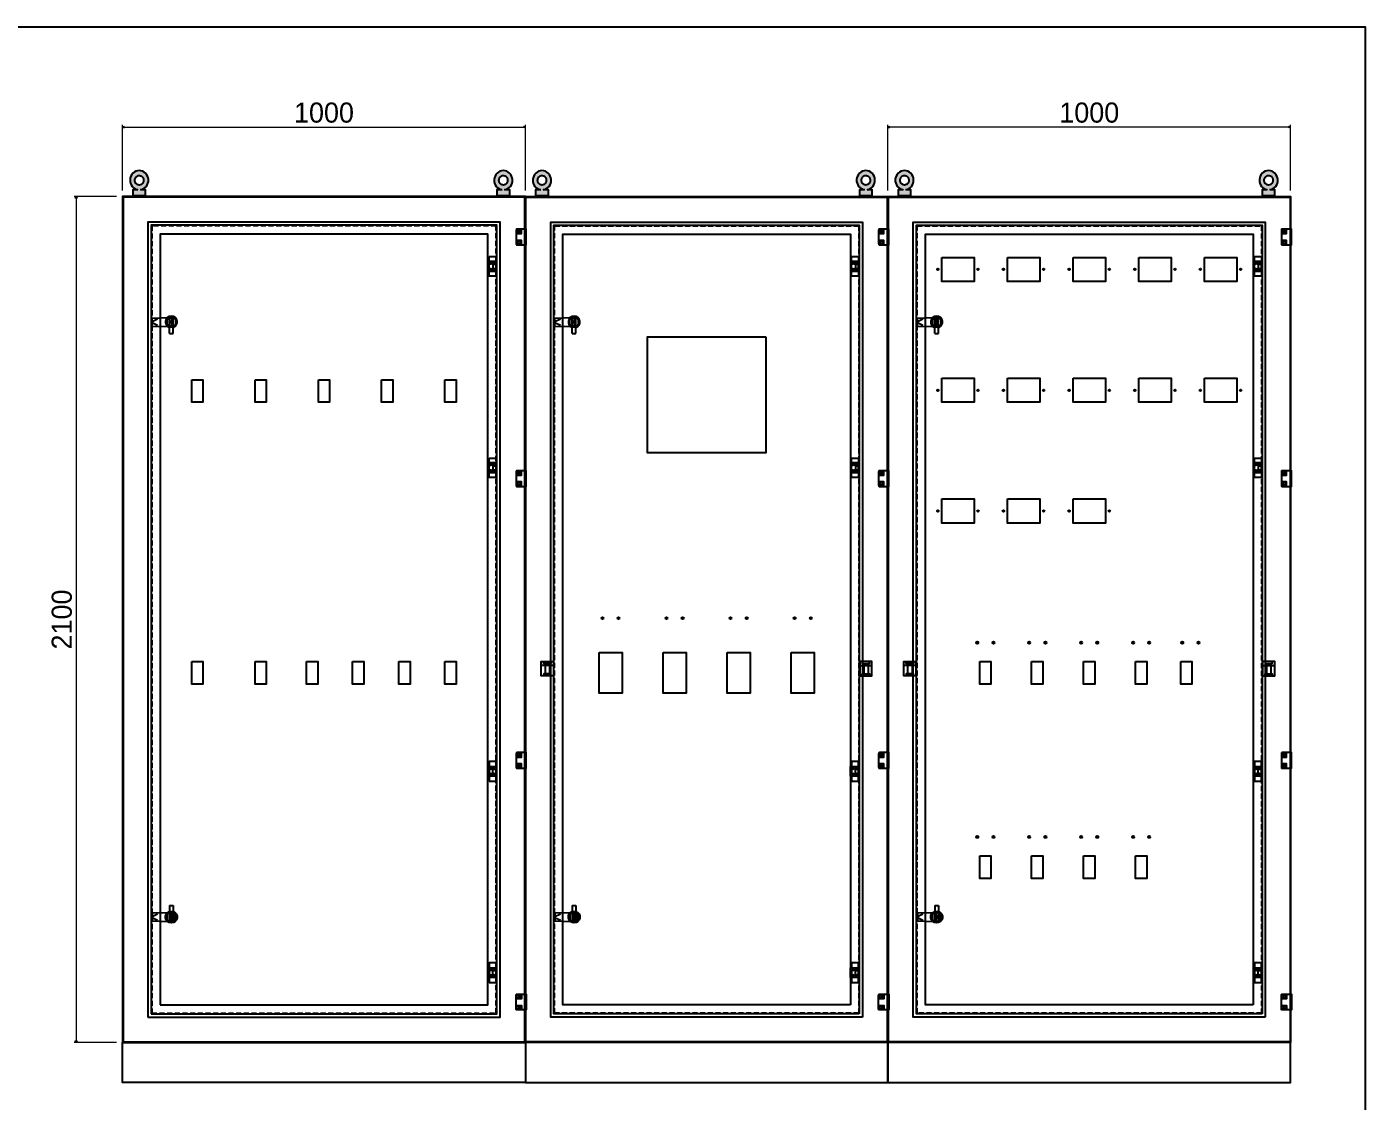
# Model space of a CAD drawing. Header units: millimetres. Extents: x 0 to 6523, y 0 to 4612.
# Drawn here: x 3199 to 6523, y 1944 to 4612 of the extents above; entities that cross this region are included whole.
import ezdxf

# ---------------------------------------------------------------- set-up
doc = ezdxf.new("R2010")
doc.units = ezdxf.units.MM
doc.linetypes.add('HIDDENX2', pattern=[19.05, 12.7, -6.35])
for name, color, linetype in [('DIM', 253, 'Continuous'), ('HEATER', 1, 'Continuous'), ('INSIDE', 6, 'Continuous')]:
    doc.layers.add(name, color=color, linetype=linetype)
doc.styles.add('Arial', font='arial.ttf')
doc.dimstyles.new('CNC', dxfattribs={"dimtxt": 50, "dimasz": 5, "dimexe": 5, "dimexo": 15, "dimgap": 10, "dimtad": 1, "dimdec": 0, "dimtxsty": 'Standard', "dimblk": 'OPEN30', "dimcen": 10, "dimclrd": 5, "dimclre": 5, "dimclrt": 3, "dimazin": 3, "dimtfac": 1, "dimtdec": 0, "dimtmove": 0, "dimatfit": 3, "dimldrblk": 'ARCHTICK', "dimlwd": 9, "dimlwe": 9})

# ---------------------------------------------------------------- blocks, each defined once
blk = doc.blocks.new('*D5')
at = {"color": 5, "lineweight": 9, "ltscale": 3, "transparency": 16777216}
for p, q in [((3437.4, 4205.1), (3437.4, 4368)), ((3442.4, 4363), (4432.4, 4363)), ((4437.4, 4205.1), (4437.4, 4368))]:
    blk.add_line(p, q, dxfattribs=at)
at = {"color": 0, "linetype": 'ByBlock', "lineweight": -2}
for p, q in [((3437.4, 4363), (3442.4, 4364.3)), ((3442.4, 4361.7), (3437.4, 4363)), ((3437.4, 4363), (3442.4, 4363)), ((4432.4, 4364.3), (4437.4, 4363)), ((4437.4, 4363), (4432.4, 4361.7)), ((4437.4, 4363), (4432.4, 4363))]:
    blk.add_line(p, q, dxfattribs=at)
at = {"layer": 'Defpoints', "color": 0, "ltscale": 3, "transparency": 16777216}
for p in [(4437.4, 4363), (3437.4, 4190.1), (4437.4, 4190.1)]:
    blk.add_point(p, dxfattribs=at)
at = {"color": 3, "ltscale": 3, "transparency": 16777216, "insert": (3937.4, 4398.5), "char_height": 50, "attachment_point": 5}
blk.add_mtext('1000', dxfattribs=at)
blk = doc.blocks.new('_ArchTick')
at = {"color": 0, "const_width": 0.15}
blk.add_lwpolyline([(-0.5, -0.5), (0.5, 0.5)], dxfattribs=at)
blk = doc.blocks.new('_Open30')
at = {"color": 0, "linetype": 'ByBlock', "lineweight": -2}
for p, q in [((-1, 0.27), (0, 0)), ((0, 0), (-1, -0.27)), ((0, 0), (-1, 0))]:
    blk.add_line(p, q, dxfattribs=at)
blk = doc.blocks.new('*D6')
at = {"color": 0, "linetype": 'ByBlock', "lineweight": -2}
for p, q in [((3320.8, 4185.1), (3322.1, 4190.1)), ((3322.1, 4190.1), (3323.5, 4185.1)), ((3322.1, 4190.1), (3322.1, 4185.1)), ((3322.1, 2090.1), (3320.8, 2095.1)), ((3323.5, 2095.1), (3322.1, 2090.1)), ((3322.1, 2090.1), (3322.1, 2095.1))]:
    blk.add_line(p, q, dxfattribs=at)
at = {"layer": 'Defpoints', "color": 0, "transparency": 16777216}
for p in [(3437.4, 4190.1), (3322.1, 2090.1), (3437.4, 2090.1)]:
    blk.add_point(p, dxfattribs=at)
at = {"layer": 'DIM', "color": 5, "lineweight": 9, "transparency": 16777216}
for p, q in [((3422.4, 4190.1), (3317.1, 4190.1)), ((3322.1, 4185.1), (3322.1, 2095.1)), ((3422.4, 2090.1), (3317.1, 2090.1))]:
    blk.add_line(p, q, dxfattribs=at)
at = {"layer": 'DIM', "color": 3, "transparency": 16777216, "insert": (3286.6, 3140.1), "char_height": 50, "attachment_point": 5, "rotation": 90}
blk.add_mtext('2100', dxfattribs=at)
blk = doc.blocks.new('*D7')
at = {"color": 5, "lineweight": 9, "ltscale": 3, "transparency": 16777216}
for p, q in [((3437.4, 4205.1), (3437.4, 4368)), ((3442.4, 4363), (4432.4, 4363)), ((4437.4, 4205.1), (4437.4, 4368))]:
    blk.add_line(p, q, dxfattribs=at)
at = {"color": 0, "linetype": 'ByBlock', "lineweight": -2}
for p, q in [((3437.4, 4363), (3442.4, 4364.3)), ((3442.4, 4361.7), (3437.4, 4363)), ((3437.4, 4363), (3442.4, 4363)), ((4432.4, 4364.3), (4437.4, 4363)), ((4437.4, 4363), (4432.4, 4361.7)), ((4437.4, 4363), (4432.4, 4363))]:
    blk.add_line(p, q, dxfattribs=at)
at = {"layer": 'Defpoints', "color": 0, "ltscale": 3, "transparency": 16777216}
for p in [(4437.4, 4363), (3437.4, 4190.1), (4437.4, 4190.1)]:
    blk.add_point(p, dxfattribs=at)
at = {"color": 3, "ltscale": 3, "transparency": 16777216, "insert": (3937.4, 4398.5), "char_height": 50, "attachment_point": 5}
blk.add_mtext('1000', dxfattribs=at)
blk = doc.blocks.new('*D8')
at = {"color": 0, "linetype": 'ByBlock', "lineweight": -2}
for p, q in [((5337.4, 4363), (5342.4, 4364.3)), ((5342.4, 4361.7), (5337.4, 4363)), ((5337.4, 4363), (5342.4, 4363)), ((6332.4, 4364.3), (6337.4, 4363)), ((6337.4, 4363), (6332.4, 4361.7)), ((6337.4, 4363), (6332.4, 4363))]:
    blk.add_line(p, q, dxfattribs=at)
at = {"layer": 'Defpoints', "color": 0, "transparency": 16777216}
for p in [(5337.4, 4363), (5337.4, 4190.1), (6337.4, 4190.1)]:
    blk.add_point(p, dxfattribs=at)
at = {"layer": 'DIM', "color": 5, "lineweight": 9, "transparency": 16777216}
for p, q in [((5337.4, 4205.1), (5337.4, 4368)), ((6332.4, 4363), (5342.4, 4363)), ((6337.4, 4205.1), (6337.4, 4368))]:
    blk.add_line(p, q, dxfattribs=at)
at = {"layer": 'DIM', "color": 3, "transparency": 16777216, "insert": (5837.4, 4398.5), "char_height": 50, "attachment_point": 5}
blk.add_mtext('1000', dxfattribs=at)
blk = doc.blocks.new('*U10645')
at = {"color": 252}
for p, q in [((15, 25), (-15, 25)), ((-5.5, 30), (-5.5, 5)), ((5.5, 30), (5.5, 5))]:
    blk.add_line(p, q, dxfattribs=at)
at = {"color": 1}
blk.add_lwpolyline([(15, 0), (-15, 0), (-15, 35), (15, 35)], close=True, dxfattribs=at)
at = {"color": 252}
for points in [[(9, 35), (9, 30), (-9, 30), (-9, 35)], [(9, 0), (9, 5), (-9, 5), (-9, 0)]]:
    blk.add_lwpolyline(points, dxfattribs=at)
blk = doc.blocks.new('HL044-1')
at = {"color": 1}
blk.add_lwpolyline([(2, 0), (25, 0), (25, 39), (2, 39, 0.414214), (0, 37), (0, 2, 0.414214)], format="xyb", close=True, dxfattribs=at)
for centre in [(7, 32.5), (7, 6.5)]:
    blk.add_circle(centre, 3, dxfattribs=at)
blk = doc.blocks.new('ovan6x9')
at = {"color": 2}
for p, q in [((2, 6), (8, 6)), ((2, 0), (8, 0))]:
    blk.add_line(p, q, dxfattribs=at)
for centre, start, end in [((2, 3), 90, 270), ((8, 3), 270, 90)]:
    blk.add_arc(centre, 3, start, end, dxfattribs=at)
blk = doc.blocks.new('HL036-1-1')
at = {"color": 1}
blk.add_line((9.5, 36.2), (9.5, 12.2), dxfattribs=at)
for points in [[(-2.5, 12.2), (17.5, 12.2), (17.5, 36.2), (-2.5, 36.2)], [(0, 48.5), (17.5, 48.5), (17.5, 0), (0, 0)]]:
    blk.add_lwpolyline(points, close=True, dxfattribs=at)
for centre, radius in [((3.5, 31.8), 2), ((12.7, 32.5), 2.5), ((3.5, 16.8), 2), ((12.7, 16), 2.5)]:
    blk.add_circle(centre, radius, dxfattribs=at)
blk = doc.blocks.new('SDGFGHGHG')
at = {"layer": 'HEATER'}
for p, q in [((860892.9, 570780.5), (860931.6, 570782)), ((860892.9, 570760.5), (860892.9, 570780.5)), ((860892.9, 570771.9), (860906.3, 570778.7)), ((860935.9, 570742), (860935.9, 570784.3)), ((860944.9, 570742), (860944.9, 570784.3)), ((860892.9, 570769.1), (860906.3, 570762.4)), ((860892.9, 570760.5), (860931.6, 570759.1)), ((860935.9, 570742), (860944.9, 570742)), ((860937.5, 570771.3), (860939.5, 570771.3)), ((860937.5, 570769.8), (860939.5, 570769.8)), ((860939.5, 570773.5), (860939.5, 570771.3)), ((860939.5, 570769.8), (860939.5, 570767.6)), ((860941.3, 570773.5), (860941.3, 570771.3)), ((860941.3, 570771.3), (860943.4, 570771.3)), ((860941.3, 570769.8), (860941.3, 570767.6)), ((860941.3, 570769.8), (860943.4, 570769.8))]:
    blk.add_line(p, q, dxfattribs=at)
blk.add_circle((860940.4, 570770.5), 3.08, dxfattribs=at)
blk.add_arc((860940.4, 570770.5), 14.5, 288.08, 251.92, dxfattribs=at)
blk = doc.blocks.new('SĐFHGGH')
at = {"layer": 'HEATER'}
for points in [[(860943.4, 570717), (860943.4, 570718.4), (860937.4, 570718.4), (860937.4, 570717)], [(860928.8, 570702.4), (860927.4, 570702.4), (860927.4, 570708.4), (860928.8, 570708.4)], [(860943.4, 570693.8), (860943.4, 570692.4), (860937.4, 570692.4), (860937.4, 570693.8)], [(860952.1, 570702.4), (860953.4, 570702.4), (860953.4, 570708.4), (860952.1, 570708.4)]]:
    blk.add_lwpolyline(points, dxfattribs=at)
for start, end in [(104.4775, 165.5225), (14.4775, 75.5225), (194.4775, 255.5225), (284.4775, 345.5225)]:
    blk.add_arc((860940.4, 570705.4), 12, start, end, dxfattribs=at)
blk = doc.blocks.new('MS722')
for name, p in [('SDGFGHGHG', (-860940.4, -570770.5)), ('SĐFHGGH', (-860940.4, -570705.4))]:
    blk.add_blockref(name, p)
blk = doc.blocks.new('KHUNG CHUẨN')
at = {"color": 7}
blk.add_lwpolyline([(16919.2, -26555.2), (19889.2, -26555.2), (19889.2, -28655.2), (16919.2, -28655.2)], close=True, dxfattribs=at)
at = {"color": 3, "style": 'Arial'}
for tag, p in [('#01', (17055.6, -28580.1)), ('#02', (17431.4, -28580.1)), ('#03', (18030.6, -28580.1)), ('#08', (18751.7, -28580.1)), ('#10', (19064.8, -28580.1)), ('#05', (17308.5, -28633)), ('#06', (17632.7, -28633.7)), ('#09', (18753.8, -28632.6)), ('#11', (19060.3, -28625.7)), ('#12', (19806.5, -28628.9)), ('#04', (17024.8, -28634.6)), ('#07', (18002, -28634.7))]:
    blk.add_attdef(tag, p, '', height=20, dxfattribs=at)

msp = doc.modelspace()

# ---------------------------------------------------------------- hatches: boundary and pattern name
at = {"layer": 'INSIDE', "linetype": 'Continuous'}
h = msp.add_hatch(color=8, dxfattribs=at)
edge = h.paths.add_edge_path()
edge.add_ellipse((3478.6, 4230.8), major_axis=(0, 24), ratio=0.9525, start_angle=187.6102, end_angle=172.3898)
edge.add_line((3475.4, 4207), (3462.7, 4207))
edge.add_line((3462.7, 4207), (3462.7, 4192.7))
edge.add_line((3462.7, 4192.7), (3494.4, 4192.7))
edge.add_line((3494.4, 4192.7), (3494.4, 4207))
edge.add_line((3494.4, 4207), (3481.8, 4207))
edge = h.paths.add_edge_path(flags=16)
edge.add_spline(control_points=[(3478.6, 4242.7), (3477.8, 4242.7), (3477, 4242.6), (3474.9, 4242), (3473.6, 4241.4), (3471.5, 4239.8), (3470.7, 4239), (3469.3, 4237), (3468.8, 4235.8), (3468, 4233.4), (3467.8, 4232.1), (3467.8, 4229.5), (3468, 4228.2), (3468.7, 4226), (3469.1, 4225), (3470.2, 4223.3), (3470.8, 4222.5), (3472.2, 4221.2), (3472.9, 4220.6), (3474.5, 4219.7), (3475.4, 4219.4), (3478, 4218.7), (3479.7, 4218.8), (3482.5, 4219.6), (3483.4, 4220), (3485.2, 4221.3), (3486.1, 4222.1), (3487.5, 4224), (3488.1, 4225), (3489, 4227.3), (3489.3, 4228.6), (3489.4, 4230.8), (3489.4, 4231.9), (3489.1, 4233.9), (3488.8, 4234.8), (3488, 4236.7), (3487.5, 4237.5), (3486.3, 4239.2), (3485.5, 4240), (3483.8, 4241.3), (3482.9, 4241.7), (3481, 4242.4), (3480.1, 4242.6), (3478.9, 4242.7), (3478.8, 4242.7), (3478.6, 4242.7)], knot_values=[0, 0, 0, 0, 0.241737, 0.241737, 0.634187, 0.634187, 0.9452, 0.9452, 1.256214, 1.256214, 1.567227, 1.567227, 1.878241, 1.878241, 2.135711, 2.135711, 2.39318, 2.39318, 2.65065, 2.65065, 2.908119, 2.908119, 3.423059, 3.423059, 3.726384, 3.726384, 4.029709, 4.029709, 4.333035, 4.333035, 4.63636, 4.63636, 4.881675, 4.881675, 5.12699, 5.12699, 5.372305, 5.372305, 5.660255, 5.660255, 5.948206, 5.948206, 6.236157, 6.236157, 6.283185, 6.283185, 6.283185, 6.283185], degree=3, periodic=0)
h = msp.add_hatch(color=8, dxfattribs=at)
edge = h.paths.add_edge_path()
edge.add_ellipse((4382.6, 4230.8), major_axis=(0, 24), ratio=0.9525, start_angle=187.6102, end_angle=172.3898)
edge.add_line((4379.4, 4207), (4366.6, 4207))
edge.add_line((4366.6, 4207), (4366.6, 4192.7))
edge.add_line((4366.6, 4192.7), (4398.4, 4192.7))
edge.add_line((4398.4, 4192.7), (4398.4, 4207))
edge.add_line((4398.4, 4207), (4385.8, 4207))
edge = h.paths.add_edge_path(flags=16)
edge.add_spline(control_points=[(4382.6, 4242.7), (4381.8, 4242.7), (4380.9, 4242.6), (4378.8, 4242), (4377.6, 4241.4), (4375.5, 4239.8), (4374.7, 4239), (4373.3, 4237), (4372.8, 4235.8), (4372, 4233.4), (4371.8, 4232.1), (4371.8, 4229.5), (4372, 4228.2), (4372.7, 4226), (4373.1, 4225), (4374.1, 4223.3), (4374.8, 4222.5), (4376.2, 4221.2), (4376.9, 4220.6), (4378.5, 4219.7), (4379.4, 4219.4), (4381.9, 4218.7), (4383.7, 4218.8), (4386.4, 4219.6), (4387.4, 4220), (4389.2, 4221.3), (4390, 4222.1), (4391.5, 4224), (4392.1, 4225), (4393, 4227.3), (4393.2, 4228.6), (4393.4, 4230.8), (4393.4, 4231.9), (4393, 4233.9), (4392.7, 4234.8), (4392, 4236.7), (4391.5, 4237.5), (4390.3, 4239.2), (4389.5, 4240), (4387.8, 4241.3), (4386.9, 4241.7), (4385, 4242.4), (4384, 4242.6), (4382.9, 4242.7), (4382.7, 4242.7), (4382.6, 4242.7)], knot_values=[0, 0, 0, 0, 0.241737, 0.241737, 0.634187, 0.634187, 0.9452, 0.9452, 1.256214, 1.256214, 1.567227, 1.567227, 1.878241, 1.878241, 2.135711, 2.135711, 2.39318, 2.39318, 2.65065, 2.65065, 2.908119, 2.908119, 3.423059, 3.423059, 3.726384, 3.726384, 4.029709, 4.029709, 4.333035, 4.333035, 4.63636, 4.63636, 4.881675, 4.881675, 5.12699, 5.12699, 5.372305, 5.372305, 5.660255, 5.660255, 5.948206, 5.948206, 6.236157, 6.236157, 6.283185, 6.283185, 6.283185, 6.283185], degree=3, periodic=0)
h = msp.add_hatch(color=8, dxfattribs=at)
edge = h.paths.add_edge_path()
edge.add_ellipse((4478.6, 4230.8), major_axis=(0, 24), ratio=0.9525, start_angle=187.6102, end_angle=172.3898)
edge.add_line((4475.4, 4207), (4462.7, 4207))
edge.add_line((4462.7, 4207), (4462.7, 4192.7))
edge.add_line((4462.7, 4192.7), (4494.4, 4192.7))
edge.add_line((4494.4, 4192.7), (4494.4, 4207))
edge.add_line((4494.4, 4207), (4481.8, 4207))
edge = h.paths.add_edge_path(flags=16)
edge.add_spline(control_points=[(4478.6, 4242.7), (4477.8, 4242.7), (4477, 4242.6), (4474.9, 4242), (4473.6, 4241.4), (4471.5, 4239.8), (4470.7, 4239), (4469.3, 4237), (4468.8, 4235.8), (4468, 4233.4), (4467.8, 4232.1), (4467.8, 4229.5), (4468, 4228.2), (4468.7, 4226), (4469.1, 4225), (4470.2, 4223.3), (4470.8, 4222.5), (4472.2, 4221.2), (4472.9, 4220.6), (4474.5, 4219.7), (4475.4, 4219.4), (4478, 4218.7), (4479.7, 4218.8), (4482.5, 4219.6), (4483.4, 4220), (4485.2, 4221.3), (4486.1, 4222.1), (4487.5, 4224), (4488.1, 4225), (4489, 4227.3), (4489.3, 4228.6), (4489.4, 4230.8), (4489.4, 4231.9), (4489.1, 4233.9), (4488.8, 4234.8), (4488, 4236.7), (4487.5, 4237.5), (4486.3, 4239.2), (4485.5, 4240), (4483.8, 4241.3), (4482.9, 4241.7), (4481, 4242.4), (4480.1, 4242.6), (4478.9, 4242.7), (4478.8, 4242.7), (4478.6, 4242.7)], knot_values=[0, 0, 0, 0, 0.241737, 0.241737, 0.634187, 0.634187, 0.9452, 0.9452, 1.256214, 1.256214, 1.567227, 1.567227, 1.878241, 1.878241, 2.135711, 2.135711, 2.39318, 2.39318, 2.65065, 2.65065, 2.908119, 2.908119, 3.423059, 3.423059, 3.726384, 3.726384, 4.029709, 4.029709, 4.333035, 4.333035, 4.63636, 4.63636, 4.881675, 4.881675, 5.12699, 5.12699, 5.372305, 5.372305, 5.660255, 5.660255, 5.948206, 5.948206, 6.236157, 6.236157, 6.283185, 6.283185, 6.283185, 6.283185], degree=3, periodic=0)
h = msp.add_hatch(color=8, dxfattribs=at)
edge = h.paths.add_edge_path()
edge.add_ellipse((5282.6, 4230.8), major_axis=(0, 24), ratio=0.9525, start_angle=187.6102, end_angle=172.3898)
edge.add_line((5279.4, 4207), (5266.6, 4207))
edge.add_line((5266.6, 4207), (5266.6, 4192.7))
edge.add_line((5266.6, 4192.7), (5298.4, 4192.7))
edge.add_line((5298.4, 4192.7), (5298.4, 4207))
edge.add_line((5298.4, 4207), (5285.8, 4207))
edge = h.paths.add_edge_path(flags=16)
edge.add_spline(control_points=[(5282.6, 4242.7), (5281.8, 4242.7), (5280.9, 4242.6), (5278.8, 4242), (5277.6, 4241.4), (5275.5, 4239.8), (5274.7, 4239), (5273.3, 4237), (5272.8, 4235.8), (5272, 4233.4), (5271.8, 4232.1), (5271.8, 4229.5), (5272, 4228.2), (5272.7, 4226), (5273.1, 4225), (5274.1, 4223.3), (5274.8, 4222.5), (5276.2, 4221.2), (5276.9, 4220.6), (5278.5, 4219.7), (5279.4, 4219.4), (5281.9, 4218.7), (5283.7, 4218.8), (5286.4, 4219.6), (5287.4, 4220), (5289.2, 4221.3), (5290, 4222.1), (5291.5, 4224), (5292.1, 4225), (5293, 4227.3), (5293.2, 4228.6), (5293.4, 4230.8), (5293.4, 4231.9), (5293, 4233.9), (5292.7, 4234.8), (5292, 4236.7), (5291.5, 4237.5), (5290.3, 4239.2), (5289.5, 4240), (5287.8, 4241.3), (5286.9, 4241.7), (5285, 4242.4), (5284, 4242.6), (5282.9, 4242.7), (5282.7, 4242.7), (5282.6, 4242.7)], knot_values=[0, 0, 0, 0, 0.241737, 0.241737, 0.634187, 0.634187, 0.9452, 0.9452, 1.256214, 1.256214, 1.567227, 1.567227, 1.878241, 1.878241, 2.135711, 2.135711, 2.39318, 2.39318, 2.65065, 2.65065, 2.908119, 2.908119, 3.423059, 3.423059, 3.726384, 3.726384, 4.029709, 4.029709, 4.333035, 4.333035, 4.63636, 4.63636, 4.881675, 4.881675, 5.12699, 5.12699, 5.372305, 5.372305, 5.660255, 5.660255, 5.948206, 5.948206, 6.236157, 6.236157, 6.283185, 6.283185, 6.283185, 6.283185], degree=3, periodic=0)
h = msp.add_hatch(color=8, dxfattribs=at)
edge = h.paths.add_edge_path()
edge.add_ellipse((5378.6, 4230.8), major_axis=(0, 24), ratio=0.9525, start_angle=187.6102, end_angle=172.3898)
edge.add_line((5375.4, 4207), (5362.7, 4207))
edge.add_line((5362.7, 4207), (5362.7, 4192.7))
edge.add_line((5362.7, 4192.7), (5394.4, 4192.7))
edge.add_line((5394.4, 4192.7), (5394.4, 4207))
edge.add_line((5394.4, 4207), (5381.8, 4207))
edge = h.paths.add_edge_path(flags=16)
edge.add_spline(control_points=[(5378.6, 4242.7), (5377.8, 4242.7), (5377, 4242.6), (5374.9, 4242), (5373.6, 4241.4), (5371.5, 4239.8), (5370.7, 4239), (5369.3, 4237), (5368.8, 4235.8), (5368, 4233.4), (5367.8, 4232.1), (5367.8, 4229.5), (5368, 4228.2), (5368.7, 4226), (5369.1, 4225), (5370.2, 4223.3), (5370.8, 4222.5), (5372.2, 4221.2), (5372.9, 4220.6), (5374.5, 4219.7), (5375.4, 4219.4), (5378, 4218.7), (5379.7, 4218.8), (5382.5, 4219.6), (5383.4, 4220), (5385.2, 4221.3), (5386.1, 4222.1), (5387.5, 4224), (5388.1, 4225), (5389, 4227.3), (5389.3, 4228.6), (5389.4, 4230.8), (5389.4, 4231.9), (5389.1, 4233.9), (5388.8, 4234.8), (5388, 4236.7), (5387.5, 4237.5), (5386.3, 4239.2), (5385.5, 4240), (5383.8, 4241.3), (5382.9, 4241.7), (5381, 4242.4), (5380.1, 4242.6), (5378.9, 4242.7), (5378.8, 4242.7), (5378.6, 4242.7)], knot_values=[0, 0, 0, 0, 0.241737, 0.241737, 0.634187, 0.634187, 0.9452, 0.9452, 1.256214, 1.256214, 1.567227, 1.567227, 1.878241, 1.878241, 2.135711, 2.135711, 2.39318, 2.39318, 2.65065, 2.65065, 2.908119, 2.908119, 3.423059, 3.423059, 3.726384, 3.726384, 4.029709, 4.029709, 4.333035, 4.333035, 4.63636, 4.63636, 4.881675, 4.881675, 5.12699, 5.12699, 5.372305, 5.372305, 5.660255, 5.660255, 5.948206, 5.948206, 6.236157, 6.236157, 6.283185, 6.283185, 6.283185, 6.283185], degree=3, periodic=0)
h = msp.add_hatch(color=8, dxfattribs=at)
edge = h.paths.add_edge_path()
edge.add_ellipse((6282.6, 4230.8), major_axis=(0, 24), ratio=0.9525, start_angle=187.6102, end_angle=172.3898)
edge.add_line((6279.4, 4207), (6266.6, 4207))
edge.add_line((6266.6, 4207), (6266.6, 4192.7))
edge.add_line((6266.6, 4192.7), (6298.4, 4192.7))
edge.add_line((6298.4, 4192.7), (6298.4, 4207))
edge.add_line((6298.4, 4207), (6285.8, 4207))
edge = h.paths.add_edge_path(flags=16)
edge.add_spline(control_points=[(6282.6, 4242.7), (6281.8, 4242.7), (6280.9, 4242.6), (6278.8, 4242), (6277.6, 4241.4), (6275.5, 4239.8), (6274.7, 4239), (6273.3, 4237), (6272.8, 4235.8), (6272, 4233.4), (6271.8, 4232.1), (6271.8, 4229.5), (6272, 4228.2), (6272.7, 4226), (6273.1, 4225), (6274.1, 4223.3), (6274.8, 4222.5), (6276.2, 4221.2), (6276.9, 4220.6), (6278.5, 4219.7), (6279.4, 4219.4), (6281.9, 4218.7), (6283.7, 4218.8), (6286.4, 4219.6), (6287.4, 4220), (6289.2, 4221.3), (6290, 4222.1), (6291.5, 4224), (6292.1, 4225), (6293, 4227.3), (6293.2, 4228.6), (6293.4, 4230.8), (6293.4, 4231.9), (6293, 4233.9), (6292.7, 4234.8), (6292, 4236.7), (6291.5, 4237.5), (6290.3, 4239.2), (6289.5, 4240), (6287.8, 4241.3), (6286.9, 4241.7), (6285, 4242.4), (6284, 4242.6), (6282.9, 4242.7), (6282.7, 4242.7), (6282.6, 4242.7)], knot_values=[0, 0, 0, 0, 0.241737, 0.241737, 0.634187, 0.634187, 0.9452, 0.9452, 1.256214, 1.256214, 1.567227, 1.567227, 1.878241, 1.878241, 2.135711, 2.135711, 2.39318, 2.39318, 2.65065, 2.65065, 2.908119, 2.908119, 3.423059, 3.423059, 3.726384, 3.726384, 4.029709, 4.029709, 4.333035, 4.333035, 4.63636, 4.63636, 4.881675, 4.881675, 5.12699, 5.12699, 5.372305, 5.372305, 5.660255, 5.660255, 5.948206, 5.948206, 6.236157, 6.236157, 6.283185, 6.283185, 6.283185, 6.283185], degree=3, periodic=0)

# ---------------------------------------------------------------- linework, layer by layer
at = {"ltscale": 3}
for p, q in [((3558.4, 3888.9), (3558.4, 3868.4)), ((4558.4, 3888.9), (4558.4, 3868.4)), ((5458.4, 3888.9), (5458.4, 3868.4)), ((3558.4, 2391.2), (3558.4, 2411.7)), ((4558.4, 2391.2), (4558.4, 2411.7)), ((5458.4, 2391.2), (5458.4, 2411.7))]:
    msp.add_line(p, q, dxfattribs=at)
at = {"color": 7}
for points in [[(3437.4, 2090.1), (4437.4, 2090.1), (4437.4, 4190.1), (3437.4, 4190.1)], [(3438.9, 2091.6), (4435.9, 2091.6), (4435.9, 4188.6), (3438.9, 4188.6)], [(5337.4, 2090.1), (4437.4, 2090.1), (4437.4, 4190.1), (5337.4, 4190.1)], [(5335.9, 2091.6), (4438.9, 2091.6), (4438.9, 4188.6), (5335.9, 4188.6)], [(6337.4, 2090.1), (5337.4, 2090.1), (5337.4, 4190.1), (6337.4, 4190.1)], [(6335.9, 2091.6), (5338.9, 2091.6), (5338.9, 4188.6), (6335.9, 4188.6)], [(3500.4, 2153.1), (4374.4, 2153.1), (4374.4, 4127.1), (3500.4, 4127.1)], [(5274.4, 2153.1), (4500.4, 2153.1), (4500.4, 4127.1), (5274.4, 4127.1)], [(6274.4, 2153.1), (5400.4, 2153.1), (5400.4, 4127.1), (6274.4, 4127.1)], [(3437.4, 2090.1), (4437.4, 2090.1), (4437.4, 1990.1), (3437.4, 1990.1)], [(5337.4, 2090.1), (4437.4, 2090.1), (4437.4, 1990.1), (5337.4, 1990.1)], [(6337.4, 2090.1), (5337.4, 2090.1), (5337.4, 1990.1), (6337.4, 1990.1)]]:
    msp.add_lwpolyline(points, close=True, dxfattribs=at)
at = {"color": 6}
for points in [[(3508.4, 2161.1), (4366.4, 2161.1), (4366.4, 4119.1), (3508.4, 4119.1)], [(5266.4, 2161.1), (4508.4, 2161.1), (4508.4, 4119.1), (5266.4, 4119.1)], [(6266.4, 2161.1), (5408.4, 2161.1), (5408.4, 4119.1), (6266.4, 4119.1)]]:
    msp.add_lwpolyline(points, close=True, dxfattribs=at)
at = {"color": 6, "linetype": 'HIDDENX2'}
for points in [[(3509.9, 2162.6), (4364.9, 2162.6), (4364.9, 4117.6), (3509.9, 4117.6)], [(5264.9, 2162.6), (4509.9, 2162.6), (4509.9, 4117.6), (5264.9, 4117.6)], [(6264.9, 2162.6), (5409.9, 2162.6), (5409.9, 4117.6), (6264.9, 4117.6)]]:
    msp.add_lwpolyline(points, close=True, dxfattribs=at)
at = {"color": 3}
for points in [[(3530.4, 2183.1), (4344.4, 2183.1), (4344.4, 4097.1), (3530.4, 4097.1)], [(5244.4, 2183.1), (4530.4, 2183.1), (4530.4, 4097.1), (5244.4, 4097.1)], [(6244.4, 2183.1), (5430.4, 2183.1), (5430.4, 4097.1), (6244.4, 4097.1)]]:
    msp.add_lwpolyline(points, close=True, dxfattribs=at)
at = {"color": 2}
for points in [[(4415.4, 4098.6), (4427.4, 4098.6), (4427.4, 4107.6), (4415.4, 4107.6)], [(5315.4, 4098.6), (5327.4, 4098.6), (5327.4, 4107.6), (5315.4, 4107.6)], [(6315.4, 4098.6), (6327.4, 4098.6), (6327.4, 4107.6), (6315.4, 4107.6)], [(4415.4, 4072.6), (4427.4, 4072.6), (4427.4, 4081.6), (4415.4, 4081.6)], [(5315.4, 4072.6), (5327.4, 4072.6), (5327.4, 4081.6), (5315.4, 4081.6)], [(6315.4, 4072.6), (6327.4, 4072.6), (6327.4, 4081.6), (6315.4, 4081.6)], [(5471.4, 4039.4), (5551.4, 4039.4), (5551.4, 3979.4), (5471.4, 3979.4)], [(5634.4, 4039.4), (5714.4, 4039.4), (5714.4, 3979.4), (5634.4, 3979.4)], [(5797.4, 4039.4), (5877.4, 4039.4), (5877.4, 3979.4), (5797.4, 3979.4)], [(5960.4, 4039.4), (6040.4, 4039.4), (6040.4, 3979.4), (5960.4, 3979.4)], [(6123.4, 4039.4), (6203.4, 4039.4), (6203.4, 3979.4), (6123.4, 3979.4)], [(5471.4, 3739.4), (5551.4, 3739.4), (5551.4, 3679.4), (5471.4, 3679.4)], [(5634.4, 3739.4), (5714.4, 3739.4), (5714.4, 3679.4), (5634.4, 3679.4)], [(5797.4, 3739.4), (5877.4, 3739.4), (5877.4, 3679.4), (5797.4, 3679.4)], [(5960.4, 3739.4), (6040.4, 3739.4), (6040.4, 3679.4), (5960.4, 3679.4)], [(6123.4, 3739.4), (6203.4, 3739.4), (6203.4, 3679.4), (6123.4, 3679.4)], [(4415.4, 3498.6), (4427.4, 3498.6), (4427.4, 3507.6), (4415.4, 3507.6)], [(5315.4, 3498.6), (5327.4, 3498.6), (5327.4, 3507.6), (5315.4, 3507.6)], [(6315.4, 3498.6), (6327.4, 3498.6), (6327.4, 3507.6), (6315.4, 3507.6)], [(4415.4, 3472.6), (4427.4, 3472.6), (4427.4, 3481.6), (4415.4, 3481.6)], [(5315.4, 3472.6), (5327.4, 3472.6), (5327.4, 3481.6), (5315.4, 3481.6)], [(6315.4, 3472.6), (6327.4, 3472.6), (6327.4, 3481.6), (6315.4, 3481.6)], [(5471.4, 3439.4), (5551.4, 3439.4), (5551.4, 3379.4), (5471.4, 3379.4)], [(5634.4, 3439.4), (5714.4, 3439.4), (5714.4, 3379.4), (5634.4, 3379.4)], [(5797.4, 3439.4), (5877.4, 3439.4), (5877.4, 3379.4), (5797.4, 3379.4)], [(4415.4, 2798.6), (4427.4, 2798.6), (4427.4, 2807.6), (4415.4, 2807.6)], [(5315.4, 2798.6), (5327.4, 2798.6), (5327.4, 2807.6), (5315.4, 2807.6)], [(6315.4, 2798.6), (6327.4, 2798.6), (6327.4, 2807.6), (6315.4, 2807.6)], [(4415.4, 2772.6), (4427.4, 2772.6), (4427.4, 2781.6), (4415.4, 2781.6)], [(5315.4, 2772.6), (5327.4, 2772.6), (5327.4, 2781.6), (5315.4, 2781.6)], [(6315.4, 2772.6), (6327.4, 2772.6), (6327.4, 2781.6), (6315.4, 2781.6)], [(4415.4, 2207.6), (4427.4, 2207.6), (4427.4, 2198.6), (4415.4, 2198.6)], [(5315.4, 2207.6), (5327.4, 2207.6), (5327.4, 2198.6), (5315.4, 2198.6)], [(6315.4, 2207.6), (6327.4, 2207.6), (6327.4, 2198.6), (6315.4, 2198.6)], [(4415.4, 2181.6), (4427.4, 2181.6), (4427.4, 2172.6), (4415.4, 2172.6)], [(5315.4, 2181.6), (5327.4, 2181.6), (5327.4, 2172.6), (5315.4, 2172.6)], [(6315.4, 2181.6), (6327.4, 2181.6), (6327.4, 2172.6), (6315.4, 2172.6)]]:
    msp.add_lwpolyline(points, close=True, dxfattribs=at)
at = {"color": 2, "ltscale": 3}
for points in [[(3548.1, 3888.9), (3568.6, 3888.9), (3568.6, 3868.4), (3548.1, 3868.4)], [(4548.1, 3888.9), (4568.6, 3888.9), (4568.6, 3868.4), (4548.1, 3868.4)], [(5448.1, 3888.9), (5468.6, 3888.9), (5468.6, 3868.4), (5448.1, 3868.4)], [(5035.4, 3840.8), (4739.4, 3840.8), (4739.4, 3554.8), (5035.4, 3554.8)], [(3609, 3735.6), (3637, 3735.6), (3637, 3679.6), (3609, 3679.6)], [(3766.2, 3735.6), (3794.2, 3735.6), (3794.2, 3679.6), (3766.2, 3679.6)], [(3923.4, 3735.6), (3951.4, 3735.6), (3951.4, 3679.6), (3923.4, 3679.6)], [(4080.5, 3735.6), (4108.5, 3735.6), (4108.5, 3679.6), (4080.5, 3679.6)], [(4237.6, 3735.6), (4265.6, 3735.6), (4265.6, 3679.6), (4237.6, 3679.6)], [(4620.4, 3058.1), (4677.4, 3058.1), (4677.4, 2957.1), (4620.4, 2957.1)], [(4779.4, 3058.1), (4836.4, 3058.1), (4836.4, 2957.1), (4779.4, 2957.1)], [(4938.4, 3058.1), (4995.4, 3058.1), (4995.4, 2957.1), (4938.4, 2957.1)], [(5097.4, 3058.1), (5154.4, 3058.1), (5154.4, 2957.1), (5097.4, 2957.1)], [(3609, 3035.6), (3637, 3035.6), (3637, 2979.6), (3609, 2979.6)], [(3766.2, 3035.6), (3794.2, 3035.6), (3794.2, 2979.6), (3766.2, 2979.6)], [(3893.8, 3035.6), (3921.8, 3035.6), (3921.8, 2979.6), (3893.8, 2979.6)], [(4008.4, 3035.6), (4036.4, 3035.6), (4036.4, 2979.6), (4008.4, 2979.6)], [(4123, 3035.6), (4151, 3035.6), (4151, 2979.6), (4123, 2979.6)], [(4237.6, 3035.6), (4265.6, 3035.6), (4265.6, 2979.6), (4237.6, 2979.6)], [(5565.4, 3035.6), (5593.4, 3035.6), (5593.4, 2979.6), (5565.4, 2979.6)], [(5694.4, 3035.6), (5722.4, 3035.6), (5722.4, 2979.6), (5694.4, 2979.6)], [(5823.4, 3035.6), (5851.4, 3035.6), (5851.4, 2979.6), (5823.4, 2979.6)], [(5952.4, 3035.6), (5980.4, 3035.6), (5980.4, 2979.6), (5952.4, 2979.6)], [(6064.4, 3035.6), (6092.4, 3035.6), (6092.4, 2979.6), (6064.4, 2979.6)], [(5565.4, 2553.1), (5593.4, 2553.1), (5593.4, 2497.1), (5565.4, 2497.1)], [(5694.4, 2553.1), (5722.4, 2553.1), (5722.4, 2497.1), (5694.4, 2497.1)], [(5823.4, 2553.1), (5851.4, 2553.1), (5851.4, 2497.1), (5823.4, 2497.1)], [(5952.4, 2553.1), (5980.4, 2553.1), (5980.4, 2497.1), (5952.4, 2497.1)], [(3548.1, 2391.2), (3568.6, 2391.2), (3568.6, 2411.7), (3548.1, 2411.7)], [(4548.1, 2391.2), (4568.6, 2391.2), (4568.6, 2411.7), (4548.1, 2411.7)], [(5448.1, 2391.2), (5468.6, 2391.2), (5468.6, 2411.7), (5448.1, 2411.7)]]:
    msp.add_lwpolyline(points, close=True, dxfattribs=at)
at = {"color": 2}
for centre, radius in [((5461.4, 4009.4), 2), ((5561.4, 4009.4), 2), ((5624.4, 4009.4), 2), ((5724.4, 4009.4), 2), ((5787.4, 4009.4), 2), ((5887.4, 4009.4), 2), ((5950.4, 4009.4), 2), ((6050.4, 4009.4), 2), ((6113.4, 4009.4), 2), ((6213.4, 4009.4), 2), ((5461.4, 3709.4), 2), ((5561.4, 3709.4), 2), ((5624.4, 3709.4), 2), ((5724.4, 3709.4), 2), ((5787.4, 3709.4), 2), ((5887.4, 3709.4), 2), ((5950.4, 3709.4), 2), ((6050.4, 3709.4), 2), ((6113.4, 3709.4), 2), ((6213.4, 3709.4), 2), ((5461.4, 3409.4), 2), ((5561.4, 3409.4), 2), ((5624.4, 3409.4), 2), ((5724.4, 3409.4), 2), ((5787.4, 3409.4), 2), ((5887.4, 3409.4), 2), ((4628.9, 3143.6), 2.5), ((4668.9, 3143.6), 2.5), ((4787.9, 3143.6), 2.5), ((4827.9, 3143.6), 2.5), ((4946.9, 3143.6), 2.5), ((4986.9, 3143.6), 2.5), ((5105.9, 3143.6), 2.5), ((5145.9, 3143.6), 2.5), ((5559.4, 3082.6), 2.5), ((5599.4, 3082.6), 2.5), ((5688.4, 3082.6), 2.5), ((5728.4, 3082.6), 2.5), ((5817.4, 3082.6), 2.5), ((5857.4, 3082.6), 2.5), ((5946.4, 3082.6), 2.5), ((5986.4, 3082.6), 2.5), ((6068.4, 3082.6), 2.5), ((6108.4, 3082.6), 2.5), ((5559.4, 2600.1), 2.5), ((5599.4, 2600.1), 2.5), ((5688.4, 2600.1), 2.5), ((5728.4, 2600.1), 2.5), ((5817.4, 2600.1), 2.5), ((5857.4, 2600.1), 2.5), ((5946.4, 2600.1), 2.5), ((5986.4, 2600.1), 2.5)]:
    msp.add_circle(centre, radius, dxfattribs=at)
at = {"layer": 'INSIDE', "linetype": 'Continuous', "ltscale": 0.1}
for points in [[(3475.4, 4207), (3462.7, 4207), (3462.7, 4192.7), (3494.4, 4192.7), (3494.4, 4207), (3481.8, 4207)], [(3476, 4192.7), (3476, 4190.1), (3481.1, 4190.1), (3481.1, 4192.7)], [(4379.4, 4207), (4366.6, 4207), (4366.6, 4192.7), (4398.4, 4192.7), (4398.4, 4207), (4385.8, 4207)], [(4379.9, 4192.7), (4379.9, 4190.1), (4385.1, 4190.1), (4385.1, 4192.7)], [(4475.4, 4207), (4462.7, 4207), (4462.7, 4192.7), (4494.4, 4192.7), (4494.4, 4207), (4481.8, 4207)], [(4476, 4192.7), (4476, 4190.1), (4481.1, 4190.1), (4481.1, 4192.7)], [(5279.4, 4207), (5266.6, 4207), (5266.6, 4192.7), (5298.4, 4192.7), (5298.4, 4207), (5285.8, 4207)], [(5279.9, 4192.7), (5279.9, 4190.1), (5285.1, 4190.1), (5285.1, 4192.7)], [(5375.4, 4207), (5362.7, 4207), (5362.7, 4192.7), (5394.4, 4192.7), (5394.4, 4207), (5381.8, 4207)], [(5376, 4192.7), (5376, 4190.1), (5381.1, 4190.1), (5381.1, 4192.7)], [(6279.4, 4207), (6266.6, 4207), (6266.6, 4192.7), (6298.4, 4192.7), (6298.4, 4207), (6285.8, 4207)], [(6279.9, 4192.7), (6279.9, 4190.1), (6285.1, 4190.1), (6285.1, 4192.7)]]:
    msp.add_lwpolyline(points, dxfattribs=at)
at = {"layer": 'INSIDE', "linetype": 'Continuous', "ltscale": 100}
for centre in [(3478.6, 4230.8), (4382.6, 4230.8), (4478.6, 4230.8), (5282.6, 4230.8), (5378.6, 4230.8), (6282.6, 4230.8)]:
    msp.add_ellipse(centre, major_axis=(0, 24), ratio=0.9525, start_param=3.280956, end_param=9.285415, dxfattribs=at)
for points in [[(3478.6, 4242.7), (3477.8, 4242.7), (3477, 4242.6), (3474.9, 4242), (3473.6, 4241.4), (3471.5, 4239.8), (3470.7, 4239), (3469.3, 4237), (3468.8, 4235.8), (3468, 4233.4), (3467.8, 4232.1), (3467.8, 4229.5), (3468, 4228.2), (3468.7, 4226), (3469.1, 4225), (3470.2, 4223.3), (3470.8, 4222.5), (3472.2, 4221.2), (3472.9, 4220.6), (3474.5, 4219.7), (3475.4, 4219.4), (3478, 4218.7), (3479.7, 4218.8), (3482.5, 4219.6), (3483.4, 4220), (3485.2, 4221.3), (3486.1, 4222.1), (3487.5, 4224), (3488.1, 4225), (3489, 4227.3), (3489.3, 4228.6), (3489.4, 4230.8), (3489.4, 4231.9), (3489.1, 4233.9), (3488.8, 4234.8), (3488, 4236.7), (3487.5, 4237.5), (3486.3, 4239.2), (3485.5, 4240), (3483.8, 4241.3), (3482.9, 4241.7), (3481, 4242.4), (3480.1, 4242.6), (3478.9, 4242.7), (3478.8, 4242.7), (3478.6, 4242.7)], [(4382.6, 4242.7), (4381.8, 4242.7), (4380.9, 4242.6), (4378.8, 4242), (4377.6, 4241.4), (4375.5, 4239.8), (4374.7, 4239), (4373.3, 4237), (4372.8, 4235.8), (4372, 4233.4), (4371.8, 4232.1), (4371.8, 4229.5), (4372, 4228.2), (4372.7, 4226), (4373.1, 4225), (4374.1, 4223.3), (4374.8, 4222.5), (4376.2, 4221.2), (4376.9, 4220.6), (4378.5, 4219.7), (4379.4, 4219.4), (4381.9, 4218.7), (4383.7, 4218.8), (4386.4, 4219.6), (4387.4, 4220), (4389.2, 4221.3), (4390, 4222.1), (4391.5, 4224), (4392.1, 4225), (4393, 4227.3), (4393.2, 4228.6), (4393.4, 4230.8), (4393.4, 4231.9), (4393, 4233.9), (4392.7, 4234.8), (4392, 4236.7), (4391.5, 4237.5), (4390.3, 4239.2), (4389.5, 4240), (4387.8, 4241.3), (4386.9, 4241.7), (4385, 4242.4), (4384, 4242.6), (4382.9, 4242.7), (4382.7, 4242.7), (4382.6, 4242.7)], [(4478.6, 4242.7), (4477.8, 4242.7), (4477, 4242.6), (4474.9, 4242), (4473.6, 4241.4), (4471.5, 4239.8), (4470.7, 4239), (4469.3, 4237), (4468.8, 4235.8), (4468, 4233.4), (4467.8, 4232.1), (4467.8, 4229.5), (4468, 4228.2), (4468.7, 4226), (4469.1, 4225), (4470.2, 4223.3), (4470.8, 4222.5), (4472.2, 4221.2), (4472.9, 4220.6), (4474.5, 4219.7), (4475.4, 4219.4), (4478, 4218.7), (4479.7, 4218.8), (4482.5, 4219.6), (4483.4, 4220), (4485.2, 4221.3), (4486.1, 4222.1), (4487.5, 4224), (4488.1, 4225), (4489, 4227.3), (4489.3, 4228.6), (4489.4, 4230.8), (4489.4, 4231.9), (4489.1, 4233.9), (4488.8, 4234.8), (4488, 4236.7), (4487.5, 4237.5), (4486.3, 4239.2), (4485.5, 4240), (4483.8, 4241.3), (4482.9, 4241.7), (4481, 4242.4), (4480.1, 4242.6), (4478.9, 4242.7), (4478.8, 4242.7), (4478.6, 4242.7)], [(5282.6, 4242.7), (5281.8, 4242.7), (5280.9, 4242.6), (5278.8, 4242), (5277.6, 4241.4), (5275.5, 4239.8), (5274.7, 4239), (5273.3, 4237), (5272.8, 4235.8), (5272, 4233.4), (5271.8, 4232.1), (5271.8, 4229.5), (5272, 4228.2), (5272.7, 4226), (5273.1, 4225), (5274.1, 4223.3), (5274.8, 4222.5), (5276.2, 4221.2), (5276.9, 4220.6), (5278.5, 4219.7), (5279.4, 4219.4), (5281.9, 4218.7), (5283.7, 4218.8), (5286.4, 4219.6), (5287.4, 4220), (5289.2, 4221.3), (5290, 4222.1), (5291.5, 4224), (5292.1, 4225), (5293, 4227.3), (5293.2, 4228.6), (5293.4, 4230.8), (5293.4, 4231.9), (5293, 4233.9), (5292.7, 4234.8), (5292, 4236.7), (5291.5, 4237.5), (5290.3, 4239.2), (5289.5, 4240), (5287.8, 4241.3), (5286.9, 4241.7), (5285, 4242.4), (5284, 4242.6), (5282.9, 4242.7), (5282.7, 4242.7), (5282.6, 4242.7)], [(5378.6, 4242.7), (5377.8, 4242.7), (5377, 4242.6), (5374.9, 4242), (5373.6, 4241.4), (5371.5, 4239.8), (5370.7, 4239), (5369.3, 4237), (5368.8, 4235.8), (5368, 4233.4), (5367.8, 4232.1), (5367.8, 4229.5), (5368, 4228.2), (5368.7, 4226), (5369.1, 4225), (5370.2, 4223.3), (5370.8, 4222.5), (5372.2, 4221.2), (5372.9, 4220.6), (5374.5, 4219.7), (5375.4, 4219.4), (5378, 4218.7), (5379.7, 4218.8), (5382.5, 4219.6), (5383.4, 4220), (5385.2, 4221.3), (5386.1, 4222.1), (5387.5, 4224), (5388.1, 4225), (5389, 4227.3), (5389.3, 4228.6), (5389.4, 4230.8), (5389.4, 4231.9), (5389.1, 4233.9), (5388.8, 4234.8), (5388, 4236.7), (5387.5, 4237.5), (5386.3, 4239.2), (5385.5, 4240), (5383.8, 4241.3), (5382.9, 4241.7), (5381, 4242.4), (5380.1, 4242.6), (5378.9, 4242.7), (5378.8, 4242.7), (5378.6, 4242.7)], [(6282.6, 4242.7), (6281.8, 4242.7), (6280.9, 4242.6), (6278.8, 4242), (6277.6, 4241.4), (6275.5, 4239.8), (6274.7, 4239), (6273.3, 4237), (6272.8, 4235.8), (6272, 4233.4), (6271.8, 4232.1), (6271.8, 4229.5), (6272, 4228.2), (6272.7, 4226), (6273.1, 4225), (6274.1, 4223.3), (6274.8, 4222.5), (6276.2, 4221.2), (6276.9, 4220.6), (6278.5, 4219.7), (6279.4, 4219.4), (6281.9, 4218.7), (6283.7, 4218.8), (6286.4, 4219.6), (6287.4, 4220), (6289.2, 4221.3), (6290, 4222.1), (6291.5, 4224), (6292.1, 4225), (6293, 4227.3), (6293.2, 4228.6), (6293.4, 4230.8), (6293.4, 4231.9), (6293, 4233.9), (6292.7, 4234.8), (6292, 4236.7), (6291.5, 4237.5), (6290.3, 4239.2), (6289.5, 4240), (6287.8, 4241.3), (6286.9, 4241.7), (6285, 4242.4), (6284, 4242.6), (6282.9, 4242.7), (6282.7, 4242.7), (6282.6, 4242.7)]]:
    msp.add_open_spline(points, degree=3, knots=[0, 0, 0, 0, 0.241737, 0.241737, 0.634187, 0.634187, 0.9452, 0.9452, 1.256214, 1.256214, 1.567227, 1.567227, 1.878241, 1.878241, 2.135711, 2.135711, 2.39318, 2.39318, 2.65065, 2.65065, 2.908119, 2.908119, 3.423059, 3.423059, 3.726384, 3.726384, 4.029709, 4.029709, 4.333035, 4.333035, 4.63636, 4.63636, 4.881675, 4.881675, 5.12699, 5.12699, 5.372305, 5.372305, 5.660255, 5.660255, 5.948206, 5.948206, 6.236157, 6.236157, 6.283185, 6.283185, 6.283185, 6.283185], dxfattribs=at)

# ---------------------------------------------------------------- block references
at = {"color": 3, "xscale": 2.196150000008856, "yscale": 2.196150000008856, "zscale": 2.196150000008856}
msp.add_blockref('KHUNG CHUẨN', (-37157.2, 62931), dxfattribs=at)
at = {"color": 7}
for name, p in [('HL044-1', (4414.4, 4070.6)), ('HL044-1', (5314.4, 4070.6)), ('HL044-1', (6314.4, 4070.6)), ('HL036-1-1', (4347.3, 3992.6)), ('ovan6x9', (4355, 4022.1)), ('HL036-1-1', (5247.3, 3992.6)), ('ovan6x9', (5255, 4022.1)), ('HL036-1-1', (6247.3, 3992.6)), ('ovan6x9', (6255, 4022.1)), ('ovan6x9', (4355, 4005.6)), ('ovan6x9', (5255, 4005.6)), ('ovan6x9', (6255, 4005.6)), ('MS722', (3558.4, 3878.7)), ('MS722', (4558.4, 3878.7)), ('MS722', (5458.4, 3878.7)), ('HL036-1-1', (4347.3, 3492.6)), ('ovan6x9', (4355, 3522.1)), ('HL036-1-1', (5247.3, 3492.6)), ('ovan6x9', (5255, 3522.1)), ('HL036-1-1', (6247.3, 3492.6)), ('ovan6x9', (6255, 3522.1)), ('ovan6x9', (4355, 3505.6)), ('HL044-1', (4414.4, 3470.6)), ('ovan6x9', (5255, 3505.6)), ('HL044-1', (5314.4, 3470.6)), ('ovan6x9', (6255, 3505.6)), ('HL044-1', (6314.4, 3470.6)), ('HL044-1', (4414.4, 2770.6)), ('HL044-1', (5314.4, 2770.6)), ('HL044-1', (6314.4, 2770.6))]:
    msp.add_blockref(name, p, dxfattribs=at)
for p in [(4491.9, 3000.5), (5391.9, 3000.5)]:
    msp.add_blockref('*U10645', p)
at = {"xscale": -1}
for p in [(5282.9, 3000.5), (6282.9, 3000.5)]:
    msp.add_blockref('*U10645', p, dxfattribs=at)
at = {"color": 7, "xscale": -1, "rotation": 180}
for name, p in [('HL036-1-1', (4347.3, 2787.6)), ('ovan6x9', (4355, 2774.6)), ('HL036-1-1', (5247.3, 2787.6)), ('ovan6x9', (5255, 2774.6)), ('HL036-1-1', (6247.3, 2787.6)), ('ovan6x9', (6255, 2774.6)), ('ovan6x9', (4355, 2758.1)), ('ovan6x9', (5255, 2758.1)), ('ovan6x9', (6255, 2758.1)), ('MS722', (3558.4, 2401.5)), ('MS722', (4558.4, 2401.5)), ('MS722', (5458.4, 2401.5)), ('HL036-1-1', (4347.3, 2287.6)), ('ovan6x9', (4355, 2274.6)), ('HL036-1-1', (5247.3, 2287.6)), ('ovan6x9', (5255, 2274.6)), ('HL036-1-1', (6247.3, 2287.6)), ('ovan6x9', (6255, 2274.6)), ('ovan6x9', (4355, 2258.1)), ('ovan6x9', (5255, 2258.1)), ('ovan6x9', (6255, 2258.1)), ('HL044-1', (4414.4, 2209.6)), ('HL044-1', (5314.4, 2209.6)), ('HL044-1', (6314.4, 2209.6))]:
    msp.add_blockref(name, p, dxfattribs=at)

# ---------------------------------------------------------------- dimensions: what is measured, and where the dimension line sits
at = {"ltscale": 3}
dim = msp.add_linear_dim(base=(4437.4, 4363), p1=(3437.4, 4190.1), p2=(4437.4, 4190.1), dimstyle='CNC', dxfattribs=at)
dim.commit()
dim.dimension.update_dxf_attribs({"geometry": '*D5', "text_midpoint": (3937.4, 4398.5)})
at = {"layer": 'DIM', "color": 7}
for base, p1, p2, angle, picture, middle in [((4437.4, 4363), (5337.4, 4190.1), (4437.4, 4190.1), 180, '*D7', (4887.4, 4398.5)), ((5337.4, 4363), (6337.4, 4190.1), (5337.4, 4190.1), 180, '*D8', (5837.4, 4398.5)), ((3322.1, 2090.1), (3437.4, 4190.1), (3437.4, 2090.1), 90, '*D6', (3286.6, 3140.1))]:
    dim = msp.add_linear_dim(base=base, p1=p1, p2=p2, angle=angle, dimstyle='CNC', dxfattribs=at)
    dim.commit()
    dim.dimension.update_dxf_attribs({"geometry": picture, "text_midpoint": middle})

doc.saveas('drawing.dxf')
